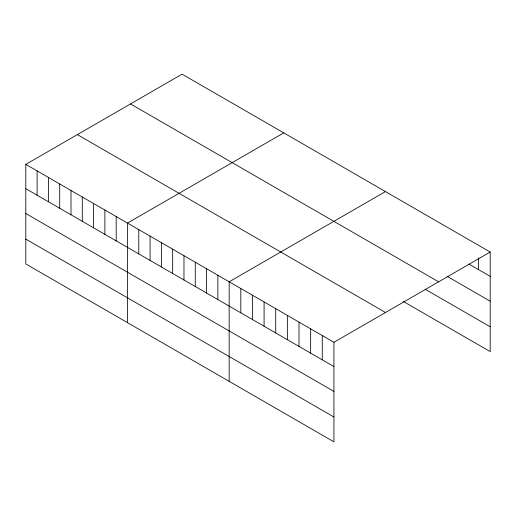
<?xml version="1.0" encoding="UTF-8"?>
<svg xmlns="http://www.w3.org/2000/svg" width="516" height="516" viewBox="0 0 516 516"><rect width="100%" height="100%" fill="white"/><g stroke="black" fill="none" stroke-linecap="round" stroke-linejoin="round"><path stroke-width="0.77" d="M25.8 164.385L333.929 342.276L333.929 441.838L25.8 263.947L25.8 164.385L182.071 74.162L490.2 252.053L490.2 351.615L403.241 301.409M283.755 132.864L127.484 223.086L127.484 322.648M385.439 191.571L229.162 281.794L229.162 381.356M333.929 342.276L490.2 252.053M468.973 264.095L490.2 276.35M447.062 276.286L490.2 301.189M130.503 103.935L438.632 281.826M425.152 289.224L490.2 326.776M77.368 134.612L385.497 312.502M25.8 188.682L333.929 366.573M25.8 213.514L333.929 391.412M25.8 239.108L333.929 417.005M478.558 257.871L478.558 269.629M322.287 335.555L322.287 359.852M310.645 328.84L310.645 353.131M299.003 322.119L299.003 346.41M287.367 315.399L287.367 339.696M275.725 308.678L275.725 332.975M264.082 301.957L264.082 326.254M252.447 295.236L252.447 319.533M240.804 288.515L240.804 312.812M217.868 275.273L217.868 299.57M206.568 268.746L206.568 293.043M195.267 262.225L195.267 286.522M183.973 255.704L183.973 280.001M172.673 249.183L172.673 273.474M161.373 242.655L161.373 266.953M150.079 236.135L150.079 260.432M138.778 229.614L138.778 253.911M116.184 216.565L116.184 240.862M104.883 210.044L104.883 234.341M93.59 203.523L93.59 227.814M82.289 196.996L82.289 221.293M70.989 190.475L70.989 214.772M59.695 183.954L59.695 208.245M48.394 177.427L48.394 201.724M37.1 170.906L37.1 195.203"/></g></svg>
